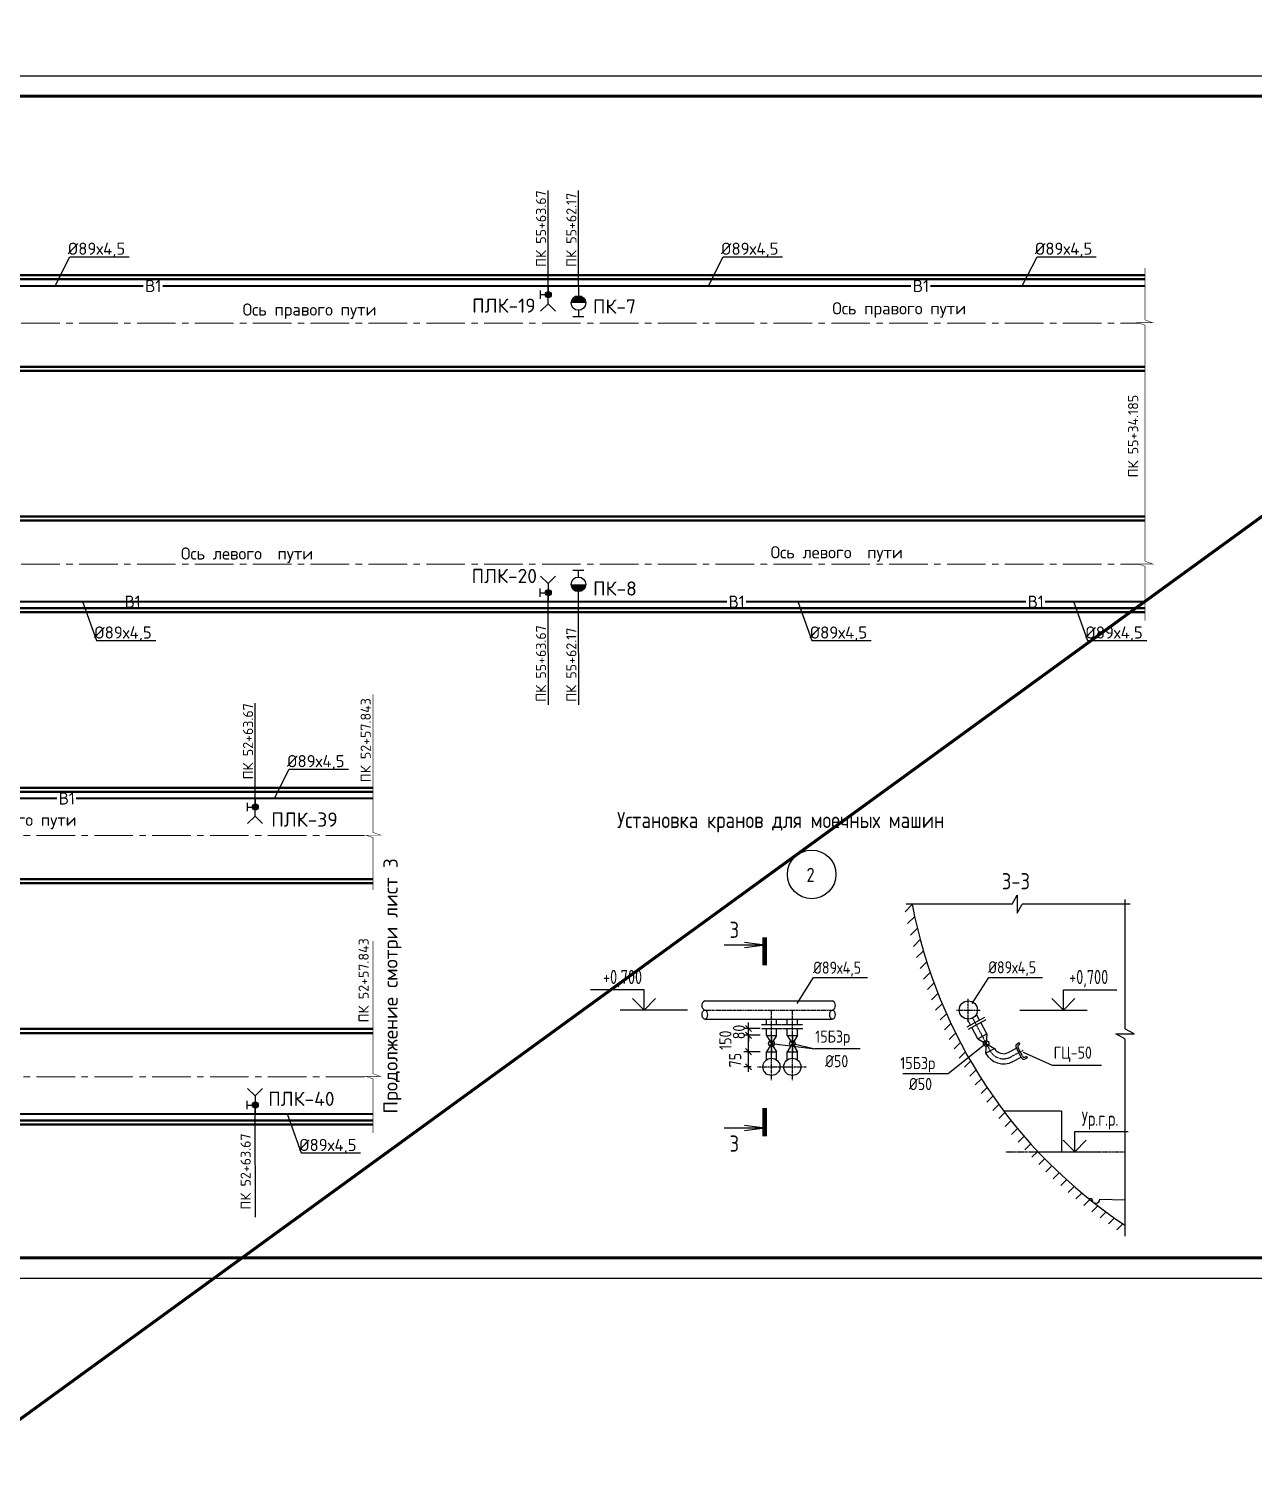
# Paper-space layout 'л2-л8' of a CAD drawing. Header units: millimetres. Extents: x 10032 to 18918, y -3051 to 627.
# Drawn here: x 17828.7 to 18131.1, y -1426.1 to -1070.3 of the extents above; entities that cross this region are included whole.
import ezdxf
from ezdxf.enums import TextEntityAlignment as Align

# ---------------------------------------------------------------- set-up
doc = ezdxf.new("R2010")
doc.units = ezdxf.units.MM
doc.header["$LTSCALE"] = 0.5
doc.linetypes.add('CENTER', pattern=[2, 1.25, -0.25, 0.25, -0.25])
doc.linetypes.add('CENTER2', pattern=[28.575, 19.05, -3.175, 3.175, -3.175])
for name, color, linetype, lineweight in [('1_fragment_plan', 7, 'Continuous', 30), ('1_PK500', 5, 'Continuous', 35), ('_Формат', 7, 'Continuous', 35), ('А_Дизайн', 16, 'Continuous', 20), ('А_Конструкции', 4, 'Continuous', 50), ('АР_Оси', 242, 'CENTER2', 18)]:
    doc.layers.add(name, color=color, linetype=linetype, lineweight=lineweight)
for name, color, linetype in [('1_NADPIS', 7, 'Continuous'), ('3_Текст', 7, 'Continuous'), ('DIZAIN', 30, 'Continuous'), ('FORMAT', 7, 'Continuous'), ('OTMETKI', 2, 'Continuous'), ('ВК_конструкции', 7, 'Continuous'), ('ВК_надписи', 7, 'Continuous'), ('ВК_отметки', 9, 'Continuous'), ('ВК_сети', 4, 'Continuous')]:
    doc.layers.add(name, color=color, linetype=linetype)
doc.styles.add('ROMANS', font='romans.shx', dxfattribs={"width": 0.8, "height": 1.75})
doc.styles.add('RS-3-08', font='romans.shx', dxfattribs={"width": 0.8, "height": 3})
doc.styles.add('Стандарт ММП', font='isocpeur.ttf')
doc.dimstyles.new('M1000', dxfattribs={"dimtxt": 3, "dimasz": 2, "dimexe": 1.2, "dimexo": 1.5, "dimgap": 1.3, "dimtad": 1, "dimdec": 0, "dimlfac": 1000, "dimrnd": 1, "dimzin": 0, "dimdsep": 46, "dimtxsty": 'RS-3-08', "dimblk1": 'OBLIQUE', "dimblk2": 'OBLIQUE', "dimsah": 1, "dimcen": 0, "dimdle": 1.2, "dimadec": 0, "dimazin": 0, "dimtfac": 1, "dimtdec": 0, "dimtmove": 2, "dimatfit": 3, "dimldrblk": 'ARCHTICK', "dimfxl": 1, "dimtolj": 1, "dimtzin": 0, "dimarcsym": 0})

# ---------------------------------------------------------------- blocks, each defined once
blk = doc.blocks.new('_otmp')
at = {"layer": 'ВК_отметки'}
blk.add_line((4.24, 0), (20.89, 0), dxfattribs=at)
for points in [[(15, 0), (15, 5), (28.21, 5)], [(15, 0), (17.83, 2.83)]]:
    blk.add_lwpolyline(points, dxfattribs=at)
at = {"layer": 'ВК_отметки', "linetype": 'Continuous'}
blk.add_lwpolyline([(15, 0), (12.17, 2.83)], dxfattribs=at)
at = {"layer": 'ВК_отметки', "style": 'ROMANS', "width": 0.7, "flags": 4}
blk.add_attdef('О', text='', height=3.5, dxfattribs=at).set_placement((21.25, 6.42), align=Align.CENTER)
blk = doc.blocks.new('RAZ')
at = {"layer": '1_fragment_plan'}
for q in [(4.96, 5.65), (4.96, 4.35), (10, 5)]:
    blk.add_line((0, 5), q, dxfattribs=at)
at = {"layer": '1_fragment_plan', "color": 4, "const_width": 1.2}
blk.add_lwpolyline([(0, 6.99), (0, 0)], dxfattribs=at)
blk = doc.blocks.new('_razpv')
at = {"layer": 'DIZAIN', "xscale": -1}
blk.add_blockref('RAZ', (0, 0), dxfattribs=at)
at = {"layer": 'DIZAIN', "color": 4, "style": 'ROMANS', "width": 0.8, "flags": 4}
blk.add_attdef('N', text='', height=4, dxfattribs=at).set_placement((-7.5, 8.82), align=Align.MIDDLE)
blk = doc.blocks.new('_razg')
at = {"layer": 'DIZAIN', "color": 4, "style": 'ROMANS', "width": 0.8, "flags": 4}
blk.add_attdef('N-N', text='', height=4, dxfattribs=at).set_placement((0.14, 3.55), align=Align.MIDDLE)
blk = doc.blocks.new('_Oblique')
at = {"linetype": 'ByBlock', "lineweight": 30}
blk.add_line((-0.5, -0.5), (0.5, 0.5), dxfattribs=at)
blk = doc.blocks.new('*D46')
at = {"layer": 'Defpoints', "color": 0, "lineweight": 30}
for p in [(18006.49, -1322.98), (18010.88, -1322.98), (18008.65, -1326.73)]:
    blk.add_point(p, dxfattribs=at)
at = {"layer": 'ВК_сети', "color": 7, "lineweight": -2}
for p, q in [((18009.38, -1322.98), (18005.29, -1322.98)), ((18006.49, -1327.93), (18006.49, -1321.78)), ((18007.15, -1326.73), (18005.29, -1326.73))]:
    blk.add_line(p, q, dxfattribs=at)
at = {"layer": 'ВК_сети', "color": 7, "lineweight": -2, "xscale": 1.5, "yscale": 1.5, "zscale": 1.5}
for p, rotation in [((18006.49, -1322.98), 90), ((18006.49, -1326.73), 270)]:
    blk.add_blockref('_Oblique', p, dxfattribs=dict(at, rotation=rotation))
at = {"layer": 'ВК_сети', "color": 7, "lineweight": 30, "insert": (18003.18, -1325.07), "char_height": 3, "attachment_point": 5, "rotation": 90, "style": 'RS-3-08'}
blk.add_mtext('\\A1;75', dxfattribs=at)
blk = doc.blocks.new('*D47')
at = {"layer": 'Defpoints', "color": 0, "lineweight": 30}
for p in [(18006.49, -1318.94), (18010.88, -1318.94), (18010.88, -1322.98)]:
    blk.add_point(p, dxfattribs=at)
at = {"layer": 'ВК_сети', "color": 7, "lineweight": -2}
for p, q in [((18009.38, -1318.94), (18005.29, -1318.94)), ((18006.49, -1324.18), (18006.49, -1317.74)), ((18009.38, -1322.98), (18005.29, -1322.98))]:
    blk.add_line(p, q, dxfattribs=at)
at = {"layer": 'ВК_сети', "color": 7, "lineweight": -2, "xscale": 1.5, "yscale": 1.5, "zscale": 1.5}
for p, rotation in [((18006.49, -1318.94), 90), ((18006.49, -1322.98), 270)]:
    blk.add_blockref('_Oblique', p, dxfattribs=dict(at, rotation=rotation))
at = {"layer": 'ВК_сети', "color": 7, "lineweight": 30, "insert": (18000.76, -1320.15), "char_height": 3, "attachment_point": 5, "rotation": 90, "style": 'RS-3-08'}
blk.add_mtext('\\A1;150', dxfattribs=at)
blk = doc.blocks.new('*D48')
at = {"layer": 'Defpoints', "color": 0, "lineweight": 30}
for p in [(18006.49, -1317.26), (18010.88, -1317.26), (18010.88, -1318.94)]:
    blk.add_point(p, dxfattribs=at)
at = {"layer": 'ВК_сети', "color": 7, "lineweight": -2}
for p, q in [((18006.49, -1317.26), (18006.49, -1315.76)), ((18009.38, -1317.26), (18005.29, -1317.26)), ((18009.38, -1318.94), (18005.29, -1318.94)), ((18006.49, -1318.94), (18006.49, -1317.26)), ((18006.49, -1318.94), (18006.49, -1320.44))]:
    blk.add_line(p, q, dxfattribs=at)
at = {"layer": 'ВК_сети', "color": 7, "lineweight": -2, "xscale": 1.5, "yscale": 1.5, "zscale": 1.5}
for p, rotation in [((18006.49, -1317.26), 270), ((18006.49, -1318.94), 90)]:
    blk.add_blockref('_Oblique', p, dxfattribs=dict(at, rotation=rotation))
at = {"layer": 'ВК_сети', "color": 7, "lineweight": 30, "insert": (18004.1, -1318.12), "char_height": 3, "attachment_point": 5, "rotation": 90, "style": 'RS-3-08'}
blk.add_mtext('\\A1;80', dxfattribs=at)

psp = doc.layouts.new('л2-л8')

# ---------------------------------------------------------------- hatches: boundary and pattern name
at = {"layer": 'ВК_конструкции', "ltscale": 0.5}
h = psp.add_hatch(dxfattribs=at)
h.set_pattern_fill('ANSI31', scale=20, style=0)
h.set_pattern_definition([(45, (19266.499, -1074.682), (-1.767767, 1.767767), [])])
h.paths.add_polyline_path([(18099.4168, -1368.2986), (18099.4168, -1365.8279, -0.05751116), (18077.9667, -1347.6949), (18075.1542, -1347.6949, 0.06414648)])
h.paths.add_polyline_path([(18075.1542, -1347.6949), (18077.9667, -1347.6949, -0.08615345), (18054.9242, -1312.6949), (18052.6759, -1312.6949, 0.08407387)])
edge = h.paths.add_edge_path()
edge.add_line((18046.7488, -1285.8401), (18044.6503, -1285.8401))
edge.add_arc((18167.2546, -1263.8264), 124.5648, 190.17906, 203.098553)
edge.add_line((18052.6759, -1312.6949), (18054.9242, -1312.6949))
edge.add_arc((18167.2546, -1263.8264), 122.5, 190.352513, 203.511098, ccw=False)
at = {"layer": 'ВК_сети', "ltscale": 0.5}
h = psp.add_hatch(color=5, dxfattribs=at)
h.paths.add_polyline_path([(17957.7718, -1135.9777, 0.41421356), (17957.0218, -1135.2277), (17957.0218, -1135.9777)])
h.paths.add_polyline_path([(17957.7718, -1135.9777), (17957.0218, -1135.9777), (17957.0218, -1136.7277, 0.41421356)])
h.paths.add_polyline_path([(17957.0218, -1135.9777), (17957.0218, -1135.2277, 0.58408052), (17956.38, -1136.3657)])
h.paths.add_polyline_path([(17957.0218, -1136.7277), (17957.0218, -1135.9777), (17956.38, -1136.3657, 0.26256208)])
h = psp.add_hatch(color=1, dxfattribs=at)
h.paths.add_polyline_path([(17962.6602, -1138.0366), (17966.2602, -1138.0366, 0.09159777), (17966.1414, -1137.3935), (17962.779, -1137.3935, 0.09159777)])
h.paths.add_polyline_path([(17962.779, -1137.3935), (17966.1414, -1137.3935, 0.68812614)])
h = psp.add_hatch(color=1, dxfattribs=at)
h.paths.add_polyline_path([(17962.6602, -1138.0366), (17966.2602, -1138.0366, 0.09159777), (17966.1414, -1137.3935), (17962.779, -1137.3935, 0.09159777)])
h.paths.add_polyline_path([(17962.779, -1137.3935), (17966.1414, -1137.3935, 0.68812614)])
h = psp.add_hatch(color=5, dxfattribs=at)
h.paths.add_polyline_path([(17957.7718, -1209.6009, -0.41421356), (17957.0218, -1210.3509), (17957.0218, -1209.6009)])
h.paths.add_polyline_path([(17957.7718, -1209.6009), (17957.0218, -1209.6009), (17957.0218, -1208.8509, -0.41421356)])
h.paths.add_polyline_path([(17957.0218, -1209.6009), (17957.0218, -1210.3509, -0.58408052), (17956.38, -1209.2129)])
h.paths.add_polyline_path([(17957.0218, -1208.8509), (17957.0218, -1209.6009), (17956.38, -1209.2129, -0.26256208)])
h = psp.add_hatch(color=1, dxfattribs=at)
h.paths.add_polyline_path([(17962.6602, -1207.542), (17966.2602, -1207.542, -0.09159777), (17966.1414, -1208.1851), (17962.779, -1208.1851, -0.09159777)])
h.paths.add_polyline_path([(17962.779, -1208.1851), (17966.1414, -1208.1851, -0.68812614)])
h = psp.add_hatch(color=1, dxfattribs=at)
h.paths.add_polyline_path([(17962.6602, -1207.542), (17966.2602, -1207.542, -0.09159777), (17966.1414, -1208.1851), (17962.779, -1208.1851, -0.09159777)])
h.paths.add_polyline_path([(17962.779, -1208.1851), (17966.1414, -1208.1851, -0.68812614)])
h = psp.add_hatch(color=5, dxfattribs=at)
h.paths.add_polyline_path([(17885.4214, -1262.5587, 0.41421356), (17884.6714, -1261.8087), (17884.6714, -1262.5587)])
h.paths.add_polyline_path([(17885.4214, -1262.5587), (17884.6714, -1262.5587), (17884.6714, -1263.3087, 0.41421356)])
h.paths.add_polyline_path([(17884.6714, -1262.5587), (17884.6714, -1261.8087, 0.58408052), (17884.0295, -1262.9467)])
h.paths.add_polyline_path([(17884.6714, -1263.3087), (17884.6714, -1262.5587), (17884.0295, -1262.9467, 0.26256208)])
h = psp.add_hatch(color=5, dxfattribs=at)
h.paths.add_polyline_path([(17885.4214, -1336.182, -0.41421356), (17884.6714, -1336.932), (17884.6714, -1336.182)])
h.paths.add_polyline_path([(17885.4214, -1336.182), (17884.6714, -1336.182), (17884.6714, -1335.432, -0.41421356)])
h.paths.add_polyline_path([(17884.6714, -1336.182), (17884.6714, -1336.932, -0.58408052), (17884.0295, -1335.794)])
h.paths.add_polyline_path([(17884.6714, -1335.432), (17884.6714, -1336.182), (17884.0295, -1335.794, -0.26256208)])

# ---------------------------------------------------------------- linework, layer by layer
at = {"layer": '1_NADPIS', "color": 1, "linetype": 'Continuous'}
for p, q in [((17956.9602, -1133.7977, 0), (17956.9602, -1110.2883, 0)), ((17964.4602, -1133.7977, 0), (17964.4602, -1110.2883, 0)), ((17957.0597, -1237.2885, 0), (17956.9594, -1211.5796, 0)), ((17964.5597, -1237.2885, 0), (17964.4594, -1211.5796, 0)), ((17884.6097, -1260.3788, 0), (17884.6097, -1236.8694, 0)), ((17884.7092, -1363.8696, 0), (17884.6089, -1338.1607, 0))]:
    psp.add_line(p, q, dxfattribs=at)
at = {"layer": '1_NADPIS', "color": 1, "linetype": 'Continuous', "const_width": 0.12, "elevation": 0}
psp.add_lwpolyline([(17913.7462, -1283.0559), (17913.7462, -1270.0829), (17911.9421, -1269.4889), (17915.6143, -1269.4863), (17913.7462, -1268.8173), (17913.7462, -1234.6837)], dxfattribs=at)
at = {"layer": '_Формат', "color": 7, "lineweight": 60}
psp.add_line((16520.968, -1373.9281), (18373.048, -1373.9281), dxfattribs=at)
at = {"layer": '_Формат', "color": 7, "lineweight": 25}
psp.add_line((16500.968, -1378.9281), (18125.4811, -1378.9281), dxfattribs=at)
at = {"layer": 'Defpoints', "color": 6, "linetype": 'Continuous', "lineweight": 100}
psp.add_line((16073.7194, -2688.1887), (18918.0119, -620.1477), dxfattribs=at)
at = {"layer": 'FORMAT', "color": 7}
for p, q in [((17378.2322, -1081.9281), (18378.048, -1081.9281)), ((17378.2322, -1378.9281), (18378.048, -1378.9281))]:
    psp.add_line(p, q, dxfattribs=at)
at = {"layer": 'FORMAT', "lineweight": 60}
psp.add_line((17373.2322, -1086.9281), (18373.048, -1086.9281), dxfattribs=at)
at = {"layer": 'А_Дизайн', "ltscale": 0.125, "const_width": 0.12, "elevation": 0}
for points in [[(18104.3859, -1168.9032), (18104.3859, -1143.5018), (18102.5819, -1142.9078), (18106.254, -1142.9053), (18104.3859, -1142.2362), (18104.3859, -1129.3637)], [(18104.3859, -1216.5111), (18104.3859, -1203.1018), (18102.5819, -1202.5078), (18106.254, -1202.5053), (18104.3859, -1201.8362), (18104.3859, -1168.9032)], [(17913.7462, -1343.0922), (17913.7462, -1329.6829), (17911.9421, -1329.0889), (17915.6143, -1329.0863), (17913.7462, -1328.4173), (17913.7462, -1295.6006)]]:
    psp.add_lwpolyline(points, dxfattribs=at)
at = {"layer": 'А_Конструкции'}
for p, q in [((16644.6602, -1131.1893), (18104.3859, -1131.1893)), ((16644.6602, -1132.1893), (18104.3859, -1132.1893)), ((16644.6602, -1153.7893), (18104.3859, -1153.7893)), ((16644.6602, -1154.7893), (18104.3859, -1154.7893)), ((16644.6602, -1190.7893), (18104.3859, -1190.7893)), ((16644.6602, -1191.7893), (18104.3859, -1191.7893)), ((16644.6602, -1213.3893), (18104.3859, -1213.3893)), ((16644.6602, -1214.3893), (18104.3859, -1214.3893)), ((16532.0354, -1257.7703), (17913.7462, -1257.7703)), ((16532.0354, -1258.7703), (17913.7462, -1258.7703)), ((16532.0354, -1280.3704), (17913.7462, -1280.3703)), ((16532.0354, -1281.3704), (17913.7462, -1281.3703)), ((16532.0354, -1317.3703), (17913.7462, -1317.3703)), ((16532.0354, -1318.3703), (17913.7462, -1318.3703)), ((16532.0354, -1339.9704), (17913.7462, -1339.9703)), ((16532.0354, -1340.9704), (17913.7462, -1340.9703))]:
    psp.add_line(p, q, dxfattribs=at)
at = {"layer": 'АР_Оси', "color": 7}
for p, q in [((16526.7353, -1142.9893), (18102.8294, -1142.9893)), ((16526.7353, -1202.5893), (18102.8294, -1202.5893)), ((16530.4789, -1269.5704), (17912.1897, -1269.5704)), ((16530.4789, -1329.1704), (17912.1897, -1329.1704))]:
    psp.add_line(p, q, dxfattribs=at)
at = {"layer": 'ВК_конструкции', "ltscale": 0.5}
for p, q in [((18071.5672, -1286.5357), (18072.8166, -1284.2934)), ((18072.8166, -1284.2934), (18072.8166, -1288.778)), ((18072.8166, -1288.778), (18074.0661, -1286.5357)), ((18099.4168, -1319.803), (18097.1746, -1318.5535)), ((18097.1746, -1318.5535), (18101.6591, -1318.5535)), ((18101.6591, -1318.5535), (18099.4168, -1317.3041))]:
    psp.add_line(p, q, dxfattribs=at)
at = {"layer": 'ВК_конструкции', "color": 7, "ltscale": 0.5}
for p, q in [((18071.5672, -1286.5357), (18045.3903, -1286.5357)), ((18100.7179, -1286.5357), (18074.0661, -1286.5357)), ((18099.4168, -1285.4071), (18099.4168, -1317.3041)), ((18099.4168, -1319.803), (18099.4168, -1368.5274)), ((18077.7828, -1347.6949), (18077.8777, -1347.6))]:
    psp.add_line(p, q, dxfattribs=at)
at = {"layer": 'ВК_конструкции'}
for p, q in [((18083.7388, -1337.6949), (18069.532, -1337.6949)), ((18083.7388, -1337.6949), (18083.7388, -1347.6949)), ((18091.2549, -1359.3506), (18090.5398, -1359.3308)), ((18093.2542, -1359.4057), (18099.4168, -1359.5757))]:
    psp.add_line(p, q, dxfattribs=at)
at = {"layer": 'ВК_конструкции', "color": 7, "linetype": 'CENTER', "ltscale": 0.2}
psp.add_line((18069.9915, -1347.6949), (18099.4168, -1347.6949), dxfattribs=at)
at = {"layer": 'ВК_конструкции', "color": 7, "ltscale": 0.5}
psp.add_arc((18167.2546, -1263.8264), 122.5, 190.683402, 236.373463, dxfattribs=at)
at = {"layer": 'ВК_конструкции'}
psp.add_arc((18092.2546, -1359.3781), 1, 178.419828, 358.419828, dxfattribs=at)
at = {"layer": 'ВК_надписи'}
for p, q in [((17835.2516, -1133.7977, 0), (17838.9114, -1126.6, 0)), ((17838.9114, -1126.6, 0), (17853.5508, -1126.6, 0)), ((17996.5568, -1133.7977, 0), (18000.2165, -1126.6, 0)), ((18000.2165, -1126.6, 0), (18014.856, -1126.6, 0)), ((18074.0517, -1133.7977, 0), (18077.7114, -1126.6, 0)), ((18077.7114, -1126.6, 0), (18092.3509, -1126.6, 0)), ((17841.9864, -1211.7809, 0), (17845.4387, -1221.412, 0)), ((18018.666, -1211.7809, 0), (18022.1183, -1221.412, 0)), ((18086.7198, -1211.7809, 0), (18090.1721, -1221.412, 0)), ((17845.4387, -1221.412, 0), (17860.0781, -1221.412, 0)), ((18022.1183, -1221.412, 0), (18036.7578, -1221.412, 0)), ((18090.1721, -1221.412, 0), (18104.8115, -1221.412, 0)), ((17889.4006, -1260.3788, 0), (17893.0604, -1253.1811, 0)), ((17893.0604, -1253.1811, 0), (17907.6998, -1253.1811, 0)), ((17892.5813, -1338.362, 0), (17896.0336, -1347.9931, 0)), ((17896.0336, -1347.9931, 0), (17910.6731, -1347.9931, 0))]:
    psp.add_line(p, q, dxfattribs=at)
at = {"layer": 'ВК_надписи', "ltscale": 0.5}
for p, q in [((18018.4464, -1311.1203), (18022.5322, -1304.6638)), ((18022.5322, -1304.6638), (18035.8306, -1304.6638)), ((18061.7011, -1311.1203), (18065.7869, -1304.6638)), ((18065.7869, -1304.6638), (18079.0224, -1304.6638)), ((18012.1288, -1320.9643), (18022.8448, -1322.3133)), ((18017.2878, -1320.9643), (18022.8448, -1322.3133)), ((18034.0604, -1322.3133), (18022.8448, -1322.3133)), ((18065.1535, -1320.9643), (18055.767, -1328.4576)), ((18074.2468, -1323.1139), (18081.4108, -1326.2806)), ((18081.4108, -1326.2806), (18093.6338, -1326.2806)), ((18055.767, -1328.4576), (18044.5514, -1328.4576))]:
    psp.add_line(p, q, dxfattribs=at)
psp.add_circle((18022.0602, -1279.1872), 6, dxfattribs=at)
at = {"layer": 'ВК_сети', "color": 5, "ltscale": 0.5}
for p, q in [((17954.9922, -1134.946, 0), (17954.9922, -1137.0079)), ((17956.9602, -1138.2365, 0), (17956.9602, -1133.7977)), ((17954.9922, -1135.977, 0), (17957.0218, -1135.977, 0)), ((17956.9602, -1138.2365), (17955.136, -1140.0607)), ((17956.9602, -1138.2365), (17958.7844, -1140.0607)), ((17956.9602, -1207.3421), (17955.136, -1205.5179)), ((17956.9602, -1207.3421), (17958.7844, -1205.5179)), ((17954.9922, -1210.6326, 0), (17954.9922, -1208.5707)), ((17954.9922, -1209.6017, 0), (17957.0218, -1209.6017, 0)), ((17956.9602, -1207.3421, 0), (17956.9602, -1211.7809)), ((17882.6418, -1261.5271, 0), (17882.6418, -1263.5889, 0)), ((17882.6418, -1262.558, 0), (17884.6714, -1262.558, 0)), ((17884.6097, -1264.8175, 0), (17884.6097, -1260.3788, 0)), ((17884.6097, -1264.8175, 0), (17882.7855, -1266.6417, 0)), ((17884.6097, -1264.8175, 0), (17886.4339, -1266.6417, 0)), ((18010.8788, -1318.9449), (18013.3788, -1318.9449)), ((18013.3788, -1318.9449), (18010.8788, -1322.9837)), ((18010.8788, -1318.9449), (18013.3788, -1322.9837)), ((18016.0378, -1318.9449), (18018.5378, -1318.9449)), ((18018.5378, -1318.9449), (18016.0378, -1322.9837)), ((18016.0378, -1318.9449), (18018.5378, -1322.9837)), ((18063.1003, -1319.7705), (18065.3063, -1318.5943)), ((18063.1003, -1319.7705), (18067.2066, -1322.1581)), ((18065.3063, -1318.5943), (18065.0006, -1323.3344)), ((18010.8788, -1322.9837), (18013.3788, -1322.9837)), ((18016.0378, -1322.9837), (18018.5378, -1322.9837)), ((18065.0006, -1323.3344), (18067.2066, -1322.1581)), ((18073.9063, -1324.4781), (18072.5424, -1321.9202)), ((18072.8205, -1321.007), (18073.296, -1320.7535)), ((18074.1039, -1324.0442), (18073.0128, -1321.998)), ((18073.2352, -1321.2674), (18073.4959, -1321.1284)), ((18073.4959, -1321.1284), (18073.296, -1320.7535)), ((18074.8195, -1324.7561), (18075.295, -1324.5026)), ((18074.8344, -1324.2666), (18075.0951, -1324.1277)), ((18075.0951, -1324.1277), (18075.295, -1324.5026)), ((17884.6097, -1333.9232, 0), (17882.7855, -1332.099, 0)), ((17884.6097, -1333.9232, 0), (17886.4339, -1332.099, 0)), ((17884.6097, -1333.9232, 0), (17884.6097, -1338.3619, 0)), ((17882.6418, -1337.2136, 0), (17882.6418, -1335.1518, 0)), ((17882.6418, -1336.1827, 0), (17884.6714, -1336.1827, 0))]:
    psp.add_line(p, q, dxfattribs=at)
at = {"layer": 'ВК_сети', "color": 1, "lineweight": 30, "ltscale": 0.5, "extrusion": (-3.27269e-07, 1.1423e-06, 1)}
for p, q in [((17956.9602, -1133.7977), (17956.9602, -1136.7526, 0)), ((17884.6097, -1260.3788, 0), (17884.6097, -1263.3337, 0))]:
    psp.add_line(p, q, dxfattribs=at)
at = {"layer": 'ВК_сети', "color": 1, "ltscale": 0.5}
for p, q in [((17964.4602, -1133.7977, 0), (17964.4602, -1136.2366, 0)), ((17964.4602, -1133.7977, 0), (17964.4602, -1136.2366, 0)), ((17965.8021, -1141.4896, 0), (17963.1183, -1141.4896, 0)), ((17965.8021, -1141.4896, 0), (17963.1183, -1141.4896, 0)), ((17964.4602, -1139.8366, 0), (17964.4602, -1141.4896, 0)), ((17964.4602, -1139.8366, 0), (17964.4602, -1141.4896, 0)), ((17965.8021, -1204.089, 0), (17963.1183, -1204.089, 0)), ((17965.8021, -1204.089, 0), (17963.1183, -1204.089, 0)), ((17964.4602, -1205.742, 0), (17964.4602, -1204.089, 0)), ((17964.4602, -1205.742, 0), (17964.4602, -1204.089, 0)), ((17964.4602, -1211.7809, 0), (17964.4602, -1209.342, 0)), ((17964.4602, -1211.7809, 0), (17964.4602, -1209.342, 0))]:
    psp.add_line(p, q, dxfattribs=at)
at = {"layer": 'ВК_сети', "color": 1, "lineweight": 30, "ltscale": 0.5}
for p, q in [((17964.4602, -1136.7592, -0.0001), (17963.9429, -1136.763, -0.0001)), ((17964.4602, -1136.7592, -0.0001), (17963.9429, -1136.763, -0.0001)), ((17964.4573, -1136.3572, -0.0001), (17964.4602, -1136.7592, -0.0001)), ((17964.4573, -1136.3572, -0.0001), (17964.4602, -1136.7592, -0.0001)), ((17964.4602, -1136.7592, -0.0001), (17964.9776, -1136.7554, -0.0001)), ((17964.4602, -1136.7592, -0.0001), (17964.9776, -1136.7554, -0.0001)), ((17964.4602, -1208.8194, -0.0001), (17963.9429, -1208.8156, -0.0001)), ((17964.4602, -1208.8194, -0.0001), (17963.9429, -1208.8156, -0.0001)), ((17964.4573, -1209.2214, -0.0001), (17964.4602, -1208.8194, -0.0001)), ((17964.4573, -1209.2214, -0.0001), (17964.4602, -1208.8194, -0.0001)), ((17964.4602, -1208.8194, -0.0001), (17964.9776, -1208.8233, -0.0001)), ((17964.4602, -1208.8194, -0.0001), (17964.9776, -1208.8233, -0.0001))]:
    psp.add_line(p, q, dxfattribs=at)
at = {"layer": 'ВК_сети', "color": 1, "lineweight": 30, "ltscale": 0.5, "extrusion": (-3.27269e-07, -1.1423e-06, 1)}
for p, q in [((17956.9602, -1211.7809), (17956.9602, -1208.826, 0)), ((17884.6097, -1338.3619, 0), (17884.6097, -1335.407, 0))]:
    psp.add_line(p, q, dxfattribs=at)
at = {"layer": 'ВК_сети', "ltscale": 0.5}
for p, q in [((17995.674, -1310.4449), (18027.1993, -1310.4449)), ((17995.674, -1314.9449), (18027.1993, -1314.9449)), ((18010.8788, -1316.268), (18010.8788, -1314.9449)), ((18013.3788, -1316.268), (18013.3788, -1314.9449)), ((18016.0378, -1316.268), (18016.0378, -1314.9449)), ((18018.5378, -1316.268), (18018.5378, -1314.9449)), ((18061.2983, -1316.3909), (18060.5214, -1314.9339)), ((18063.4878, -1315.1837), (18062.7274, -1313.7576)), ((18065.3063, -1318.5943), (18063.7966, -1315.7628)), ((18010.8788, -1318.9449), (18010.8788, -1317.2592)), ((18013.3788, -1318.9449), (18013.3788, -1317.2592)), ((18016.0378, -1318.9449), (18016.0378, -1317.2592)), ((18018.5378, -1318.9449), (18018.5378, -1317.2592)), ((18063.1003, -1319.7705), (18061.6071, -1316.9701)), ((18010.8788, -1325.016), (18010.8788, -1322.9837)), ((18013.3788, -1325.016), (18013.3788, -1322.9837)), ((18016.0378, -1325.016), (18016.0378, -1322.9837)), ((18018.5378, -1325.016), (18018.5378, -1322.9837))]:
    psp.add_line(p, q, dxfattribs=at)
at = {"layer": 'ВК_сети', "color": 7, "linetype": 'CENTER', "ltscale": 0.2}
for p, q in [((17995.674, -1312.6949), (18027.1993, -1312.6949)), ((18012.1288, -1330.025), (18012.1288, -1312.6949)), ((18017.2878, -1330.025), (18017.2878, -1312.6949)), ((18057.8147, -1312.6949), (18063.6899, -1312.6949)), ((18057.8147, -1312.6949), (18063.6899, -1312.6949)), ((18060.7442, -1315.5876), (18060.7442, -1309.8595)), ((18061.8028, -1314.6803), (18064.2033, -1319.1824)), ((18012.1288, -1318.9449), (18012.1288, -1323.3287)), ((18017.2878, -1318.9449), (18017.2878, -1323.3287)), ((18064.2033, -1319.1824), (18066.1036, -1322.7462)), ((18071.177, -1324.2908), (18074.3649, -1322.591)), ((18008.646, -1326.7337), (18015.7452, -1326.7337)), ((18013.8051, -1326.7337), (18020.9042, -1326.7337))]:
    psp.add_line(p, q, dxfattribs=at)
at = {"layer": 'ВК_сети'}
for p, q in [((18009.6557, -1316.268), (18014.6211, -1316.268)), ((18014.8148, -1316.268), (18019.7802, -1316.268)), ((18060.4886, -1316.8373), (18064.8368, -1314.4398)), ((18060.7959, -1317.4173), (18065.1441, -1315.0198)), ((18009.788, -1317.2592), (18014.7534, -1317.2592)), ((18014.947, -1317.2592), (18019.9124, -1317.2592))]:
    psp.add_line(p, q, dxfattribs=at)
at = {"layer": 'ВК_сети', "ltscale": 0.2}
for p, q in [((18070.5889, -1323.1878), (18072.6362, -1322.0962)), ((18071.7651, -1325.3938), (18073.8125, -1324.3022))]:
    psp.add_line(p, q, dxfattribs=at)
at = {"layer": 'ВК_сети', "color": 2, "lineweight": 40, "ltscale": 0.5, "elevation": 0}
for points in [[(17768.3641, -1133.7977), (17857.0109, -1133.7977)], [(17861.8111, -1133.7977), (18046.5745, -1133.7977)], [(18051.3748, -1133.7977), (18104.3859, -1133.7977)], [(17766.4416, -1211.7809), (17878.9676, -1211.7809)], [(17878.9676, -1211.7809), (18001.083, -1211.7809)], [(18005.8832, -1211.7809), (18074.9309, -1211.7809)], [(18079.7311, -1211.7809), (18104.3859, -1211.7809)], [(17624.817, -1260.3788), (17835.6665, -1260.3788)], [(17840.4668, -1260.3788), (17913.7462, -1260.3788)], [(17809.0746, -1338.362), (17913.7462, -1338.362)]]:
    psp.add_lwpolyline(points, dxfattribs=at)
at = {"layer": 'ВК_сети', "color": 5, "ltscale": 0.5}
for centre, radius in [((17957.0218, -1135.9777, 0), 0.75), ((17957.0218, -1209.6009, 0), 0.75), ((17884.6714, -1262.5587, 0), 0.75), ((18012.1288, -1320.9643), 0.6936), ((18017.2878, -1320.9643), 0.6936), ((18065.1535, -1320.9643), 0.6936), ((18012.1288, -1326.7337), 2.1244), ((18017.2878, -1326.7337), 2.1244), ((17884.6714, -1336.182, 0), 0.75)]:
    psp.add_circle(centre, radius, dxfattribs=at)
at = {"layer": 'ВК_сети', "color": 1, "ltscale": 0.5}
for centre in [(17964.4602, -1138.0366, 0), (17964.4602, -1138.0366, 0), (17964.4602, -1207.542, 0), (17964.4602, -1207.542, 0)]:
    psp.add_circle(centre, 1.8, dxfattribs=at)
at = {"layer": 'ВК_сети', "ltscale": 0.5}
psp.add_circle((18060.7442, -1312.6949), 2.25, dxfattribs=at)
at = {"layer": 'ВК_сети', "color": 5, "ltscale": 0.5}
for centre, radius, start, end in [((17996.1316, -1311.5699), 1.2145, 112.136408, 247.863592), ((17996.1316, -1313.8199), 1.2145, 112.136408, 247.863592), ((17995.2163, -1313.8199), 1.2145, 292.136408, 67.863592), ((18027.657, -1313.8199), 1.2145, 112.136408, 247.863592), ((18026.7417, -1311.5699), 1.2145, 292.136408, 67.863592), ((18026.7417, -1313.8199), 1.2145, 292.136408, 67.863592), ((18073.138, -1321.6027), 0.675, 118.066965, 208.066965), ((18073.4893, -1321.7439), 0.54, 118.066965, 208.066965), ((18074.5019, -1324.1605), 0.675, 208.066965, 298.066965), ((18074.5803, -1323.7902), 0.54, 208.066965, 298.066965)]:
    psp.add_arc(centre, radius, start, end, dxfattribs=at)
at = {"layer": 'ВК_сети', "ltscale": 0.5}
for radius in [5, 2.5]:
    psp.add_arc((18069.4126, -1320.9818), radius, 208.066965, 298.066965, dxfattribs=at)
at = {"layer": 'ВК_сети', "color": 7, "linetype": 'CENTER', "ltscale": 0.2}
psp.add_arc((18069.4126, -1320.9818), 3.75, 208.066965, 298.066965, dxfattribs=at)

# ---------------------------------------------------------------- block references
at = {"layer": 'ВК_надписи', "ltscale": 0.5}
ref = psp.add_blockref('_razg', (18072.3552, -1284.4322), dxfattribs=at)
ref.add_attrib('N-N', '3-3', dxfattribs={"layer": 'DIZAIN', "color": 5, "height": 4, "style": 'ROMANS', "width": 0.8}).set_placement((18072.4918, -1280.8798), align=Align.MIDDLE)
ref = psp.add_blockref('_razpv', (18010.4685, -1301.6906), dxfattribs=at)
ref.add_attrib('N', '3', dxfattribs={"layer": 'DIZAIN', "color": 5, "height": 4, "style": 'ROMANS', "width": 0.8}).set_placement((18002.9712, -1292.8752), align=Align.MIDDLE)
ref = psp.add_blockref('_razpv', (18010.4685, -1336.8694), dxfattribs=dict(at, xscale=-1, rotation=180))
ref.add_attrib('N', '3', dxfattribs={"layer": 'DIZAIN', "color": 5, "height": 4, "style": 'ROMANS', "width": 0.8}).set_placement((18002.9712, -1345.6847), align=Align.MIDDLE)
at = {"layer": 'ВК_отметки', "ltscale": 0.5}
ref = psp.add_blockref('_otmp', (17995.674, -1312.6949), dxfattribs=dict(at, xscale=-1))
ref.add_attrib('О', '+0,700', dxfattribs={"layer": 'OTMETKI', "color": 9, "height": 3.5, "style": 'ROMANS', "width": 0.7}).set_placement((17975.3616, -1306.2783), align=Align.CENTER)
ref = psp.add_blockref('_otmp', (18069.214, -1312.6949), dxfattribs=at)
ref.add_attrib('О', '+0,700', dxfattribs={"layer": 'OTMETKI', "color": 9, "height": 3.5, "style": 'ROMANS', "width": 0.7}).set_placement((18090.4597, -1306.2783), align=Align.CENTER)
ref = psp.add_blockref('_otmp', (18072.0073, -1347.6949), dxfattribs=at)
ref.add_attrib('О', 'Ур.г.р.', dxfattribs={"layer": 'OTMETKI', "color": 9, "height": 3.5, "style": 'ROMANS', "width": 0.7}).set_placement((18093.253, -1341.2783), align=Align.CENTER)

# ---------------------------------------------------------------- texts
at = {"layer": '1_NADPIS', "color": 1, "linetype": 'Continuous', "style": 'Стандарт ММП'}
for s, height, rotation, p in [('ПК 55+63.67', 2.5, 90, (17956.4824, -1129.1344, 0)), ('ПК 55+62.17', 2.5, 90, (17963.9824, -1129.1344, 0)), ('ПК-7', 3.5, 360, (17968.0489, -1140.6543)), ('ПК-8', 3.5, 360, (17968.069, -1210.321)), ('ПК 55+63.67', 2.5, 90, (17956.4585, -1236.5533, 0)), ('ПК 55+62.17', 2.5, 90, (17963.9585, -1236.5533, 0)), ('ПК 52+63.67', 2.5, 90, (17884.1319, -1255.7154, 0)), ('ПК 52+57.843', 2.5, 90, (17913.1895, -1256.4385, 0)), ('Продолжение смотри лист 3', 3.5, 90, (17919.8136, -1338.2602)), ('ПК 52+63.67', 2.5, 90, (17883.5368, -1361.9991, 0))]:
    psp.add_text(s, height=height, rotation=rotation, dxfattribs=at).set_placement(p)
at = {"layer": '1_NADPIS', "linetype": 'Continuous', "style": 'Стандарт ММП'}
for s, p in [('ПЛК-19', (17938.2104, -1140.4458, 0)), ('ПЛК-20', (17938.0838, -1207.2292, 0)), ('ПЛК-39', (17888.6238, -1267.3912, 0)), ('ПЛК-40', (17887.8544, -1336.3824, 0))]:
    psp.add_text(s, height=3.5, rotation=360, dxfattribs=at).set_placement(p)
at = {"layer": '1_NADPIS', "linetype": 'Continuous', "lineweight": 30, "style": 'Стандарт ММП'}
for s, p in [('ПК 55+34.185', (18102.6914, -1181.1217, 0)), ('ПК 52+57.843', (17912.6733, -1315.741, 0))]:
    psp.add_text(s, height=2.5, rotation=90, dxfattribs=at).set_placement(p)
at = {"layer": '1_PK500', "style": 'Стандарт ММП'}
for p in [(17857.4763, -1135.3607), (18047.04, -1135.3607), (17852.4039, -1213.3439), (18001.5484, -1213.3439), (18075.3963, -1213.3439), (17836.1319, -1261.9418)]:
    psp.add_text('В1', height=3, rotation=0.560426, dxfattribs=at).set_placement(p)
at = {"layer": '3_Текст', "color": 255, "style": 'Стандарт ММП'}
for s, p in [('Ось правого пути', (17881.544, -1141.1608)), ('Ось правого пути', (18027.1521, -1140.8604)), ('Ось левого  пути', (17866.3097, -1201.4209, -0.0004)), ('Ось левого  пути', (18011.9179, -1201.1205, -0.0004)), ('Ось правого пути', (17807.5103, -1267.2058))]:
    psp.add_text(s, height=3, dxfattribs=at).set_placement(p)
at = {"layer": 'ВК_надписи', "lineweight": 30, "ltscale": 0.5, "style": 'Стандарт ММП'}
for p in [(17838.3505, -1126.1288, 0), (17999.6556, -1126.1288, 0), (18077.1505, -1126.1288, 0), (17844.8778, -1220.9408, 0), (18021.5574, -1220.9408, 0), (18089.6112, -1220.9408, 0), (17892.4995, -1252.7099, 0), (17895.4727, -1347.5219, 0)]:
    psp.add_text('%%C89х4,5', height=3, dxfattribs=at).set_placement(p)
at = {"layer": 'ВК_надписи', "color": 9, "ltscale": 0.5, "style": 'RS-3-08', "width": 0.8}
psp.add_text('Установка кранов для моечных машин      ', height=4, dxfattribs=at).set_placement((17974.0148, -1267.7437))
at = {"layer": 'ВК_надписи', "ltscale": 0.5, "style": 'RS-3-08', "width": 0.8}
for s, height, p in [('2', 3.5, (18020.7947, -1281.061)), ('%%C89х4,5', 3, (18022.4227, -1303.7314)), ('%%C89х4,5', 3, (18065.6526, -1303.6434)), ('15Б3р', 3, (18022.9227, -1320.7522)), ('ГЦ-50', 3, (18081.8063, -1324.7195)), ('%%C50', 3, (18025.3959, -1326.8302)), ('15Б3р', 3, (18043.9282, -1327.2857)), ('%%C50', 3, (18046.0898, -1332.4685))]:
    psp.add_text(s, height=height, dxfattribs=at).set_placement(p)

# ---------------------------------------------------------------- dimensions: what is measured, and where the dimension line sits
at = {"layer": 'ВК_сети', "lineweight": 30}
for base, p1, p2, text, picture, middle in [((18006.4949, -1317.2592), (18010.8788, -1318.9449), (18010.8788, -1317.2592), '80', '*D48', (18004.0998, -1318.1211)), ((18006.4949, -1318.9449), (18010.8788, -1322.9837), (18010.8788, -1318.9449), '150', '*D47', (18000.7634, -1320.1519)), ((18006.4949, -1322.9837), (18008.646, -1326.7337), (18010.8788, -1322.9837), '75', '*D46', (18003.1814, -1325.0744))]:
    dim = psp.add_linear_dim(base=base, p1=p1, p2=p2, angle=90, text=text, dimstyle='M1000', override={"dimasz": 1.5, "dimclrd": 7, "dimclre": 7, "dimclrt": 7, "dimldrblk": 'Oblique', "dimfxl": 0.787402, "dimtfillclr": 7}, dxfattribs=at)
    dim.commit()
    dim.dimension.update_dxf_attribs({"geometry": picture, "text_midpoint": middle, "dimtype": 160})

doc.saveas('drawing.dxf')
